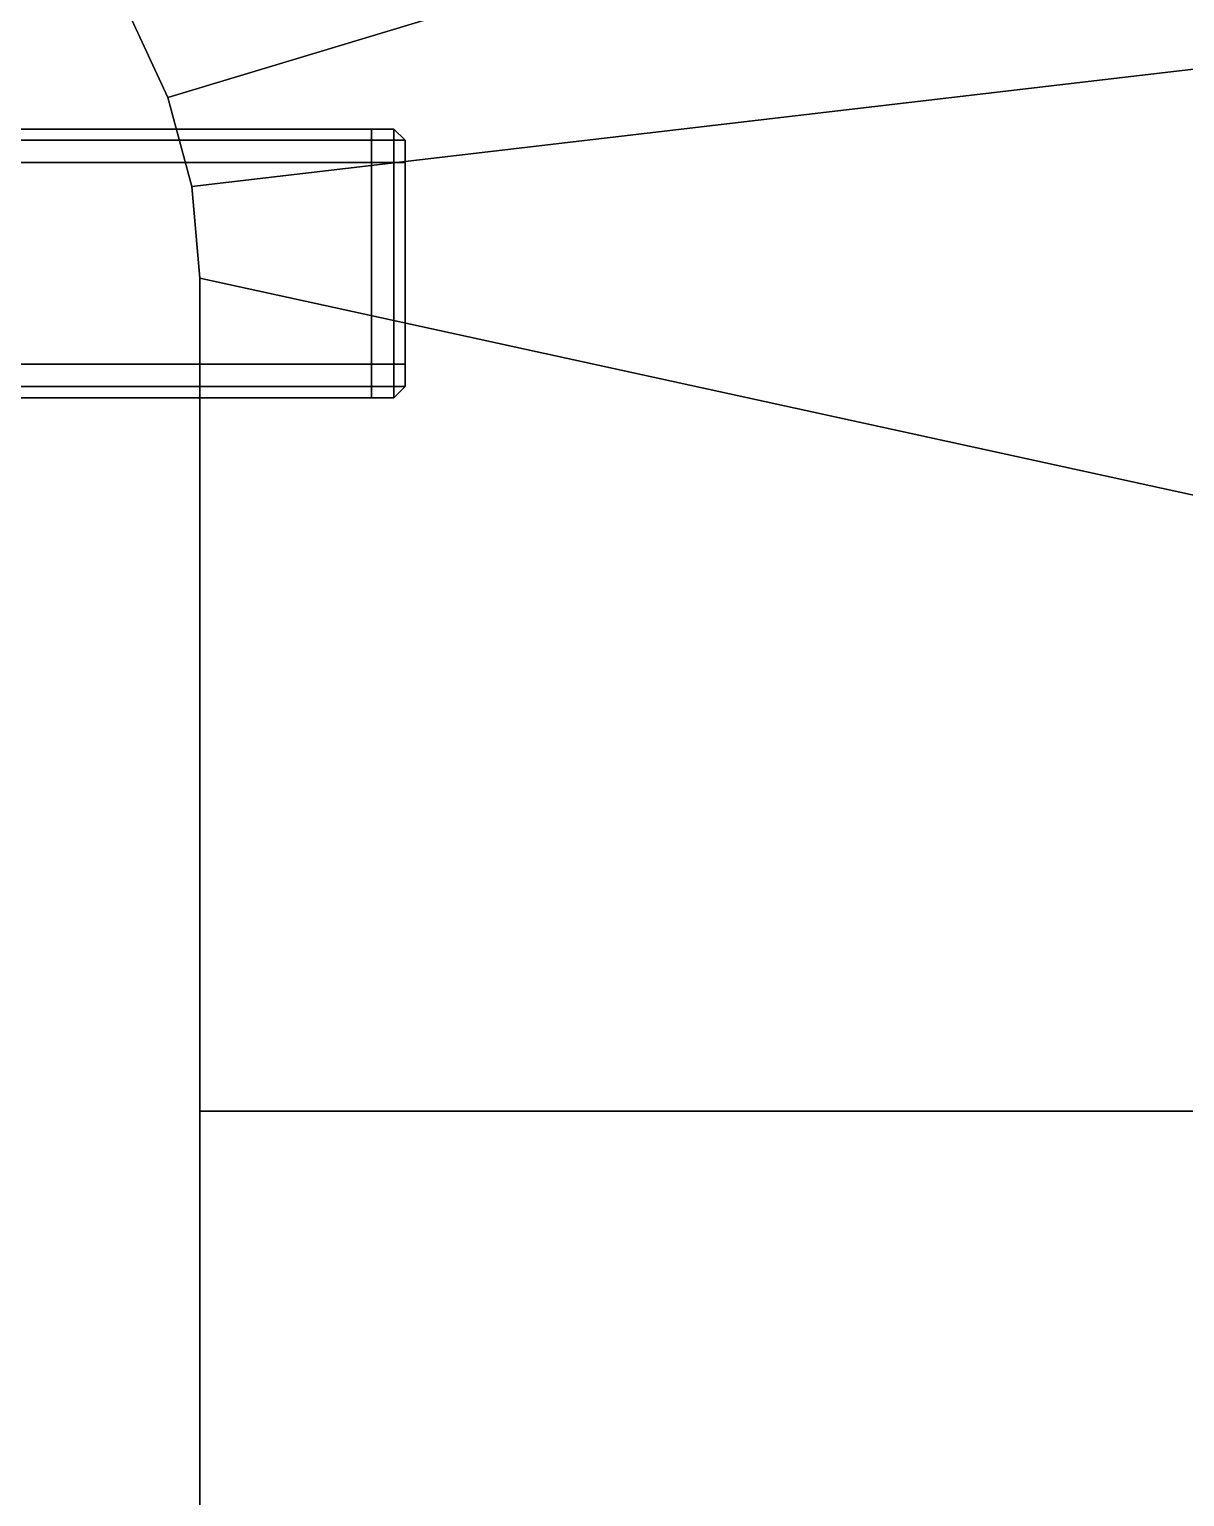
# Model space of a CAD drawing. Header units: metres. Extents: x -14.1 to 14.1, y -13.2 to 13.2.
# Drawn here: x 1.206 to 2.491, y -2.499 to -0.867 of the extents above; entities that cross this region are included whole.
import ezdxf

# ---------------------------------------------------------------- set-up
doc = ezdxf.new("R2010")
doc.units = ezdxf.units.M

msp = doc.modelspace()

# ---------------------------------------------------------------- linework, layer by layer
at = {"layer": 'beam3', "color": 17}
for points in [[(-0.000137, -0.977701, 17.5537), (-0.000137, -0.990178, 17.5661), (1.5867, -0.990178, 17.5661), (1.5867, -0.977701, 17.5537)], [(1.5867, -0.977701, 17.5287), (-0.000137, -0.977701, 17.5287), (-0.000137, -0.977701, 17.5537), (1.5867, -0.977701, 17.5537)], [(-0.000137, -0.977701, 17.5287), (1.5867, -0.977701, 17.5287), (1.5867, -0.977701, 17.3047), (-0.000137, -0.977701, 17.3047)], [(-0.000137, -0.977701, 17.3047), (1.5867, -0.977701, 17.3047), (1.5867, -0.977701, 17.2798), (-0.000137, -0.977701, 17.2798)], [(1.5867, -0.977701, 17.2798), (1.5867, -0.990178, 17.2673), (-0.000137, -0.990178, 17.2673), (-0.000137, -0.977701, 17.2798)], [(1.61161, -0.990178, 17.5661), (1.61161, -0.977701, 17.5537), (1.5867, -0.977701, 17.5537), (1.5867, -0.990178, 17.5661)], [(1.61161, -0.977701, 17.5537), (1.61161, -0.977701, 17.5287), (1.5867, -0.977701, 17.5287), (1.5867, -0.977701, 17.5537)], [(1.61161, -0.977701, 17.5287), (1.61161, -0.977701, 17.3047), (1.5867, -0.977701, 17.3047), (1.5867, -0.977701, 17.5287)], [(1.61161, -0.977701, 17.2798), (1.5867, -0.977701, 17.2798), (1.5867, -0.977701, 17.3047), (1.61161, -0.977701, 17.3047)], [(1.61161, -0.977701, 17.2798), (1.61161, -0.990178, 17.2673), (1.5867, -0.990178, 17.2673), (1.5867, -0.977701, 17.2798)], [(1.61161, -0.977701, 17.5537), (1.61161, -0.990178, 17.5661), (1.62409, -0.990178, 17.5537)], [(1.61161, -0.977701, 17.5537), (1.62409, -0.990178, 17.5537), (1.62409, -0.990178, 17.5287), (1.61161, -0.977701, 17.5287)], [(1.62409, -0.990178, 17.3047), (1.61161, -0.977701, 17.3047), (1.61161, -0.977701, 17.5287), (1.62409, -0.990178, 17.5287)], [(1.62409, -0.990178, 17.2798), (1.61161, -0.977701, 17.2798), (1.61161, -0.977701, 17.3047), (1.62409, -0.990178, 17.3047)], [(1.61161, -0.990178, 17.2673), (1.61161, -0.977701, 17.2798), (1.62409, -0.990178, 17.2798)], [(1.5867, -0.990178, 17.5661), (-0.000137, -0.990178, 17.5661), (-0.000137, -1.01509, 17.5661), (1.5867, -1.01509, 17.5661)], [(-0.000137, -0.990178, 17.2673), (1.5867, -0.990178, 17.2673), (1.5867, -1.01509, 17.2673), (-0.000137, -1.01509, 17.2673)], [(1.61161, -0.990178, 17.5661), (1.5867, -0.990178, 17.5661), (1.5867, -1.01509, 17.5661), (1.61161, -1.01509, 17.5661)], [(1.61161, -0.990178, 17.2673), (1.61161, -1.01509, 17.2673), (1.5867, -1.01509, 17.2673), (1.5867, -0.990178, 17.2673)], [(1.61161, -0.990178, 17.2673), (1.62409, -0.990178, 17.2798), (1.62409, -1.01509, 17.2798), (1.61161, -1.01509, 17.2673)], [(1.62409, -0.990178, 17.5537), (1.61161, -0.990178, 17.5661), (1.61161, -1.01509, 17.5661), (1.62409, -1.01509, 17.5537)], [(1.62409, -0.990178, 17.2798), (1.62409, -0.990178, 17.3047), (1.62409, -1.01509, 17.3047), (1.62409, -1.01509, 17.2798)], [(1.62409, -1.01509, 17.5287), (1.62409, -1.01509, 17.3047), (1.62409, -0.990178, 17.3047), (1.62409, -0.990178, 17.5287)], [(1.62409, -0.990178, 17.5537), (1.62409, -1.01509, 17.5537), (1.62409, -1.01509, 17.5287), (1.62409, -0.990178, 17.5287)], [(-0.000137, -1.23915, 17.5661), (1.5867, -1.23915, 17.5661), (1.5867, -1.01509, 17.5661), (-0.000137, -1.01509, 17.5661)], [(1.5867, -1.23915, 17.2673), (-0.000137, -1.23915, 17.2673), (-0.000137, -1.01509, 17.2673), (1.5867, -1.01509, 17.2673)], [(1.61161, -1.23915, 17.5661), (1.61161, -1.01509, 17.5661), (1.5867, -1.01509, 17.5661), (1.5867, -1.23915, 17.5661)], [(1.61161, -1.01509, 17.2673), (1.61161, -1.23915, 17.2673), (1.5867, -1.23915, 17.2673), (1.5867, -1.01509, 17.2673)], [(1.62409, -1.01509, 17.5537), (1.61161, -1.01509, 17.5661), (1.61161, -1.23915, 17.5661), (1.62409, -1.23915, 17.5537)], [(1.62409, -1.23915, 17.2798), (1.61161, -1.23915, 17.2673), (1.61161, -1.01509, 17.2673), (1.62409, -1.01509, 17.2798)], [(1.62409, -1.23915, 17.5287), (1.62409, -1.01509, 17.5287), (1.62409, -1.01509, 17.5537), (1.62409, -1.23915, 17.5537)], [(1.62409, -1.23915, 17.5287), (1.62409, -1.23915, 17.3047), (1.62409, -1.01509, 17.3047), (1.62409, -1.01509, 17.5287)], [(1.62409, -1.01509, 17.3047), (1.62409, -1.23915, 17.3047), (1.62409, -1.23915, 17.2798), (1.62409, -1.01509, 17.2798)], [(1.5867, -1.26407, 17.2673), (-0.000137, -1.26407, 17.2673), (-0.000137, -1.23915, 17.2673), (1.5867, -1.23915, 17.2673)], [(-0.000137, -1.26407, 17.5661), (1.5867, -1.26407, 17.5661), (1.5867, -1.23915, 17.5661), (-0.000137, -1.23915, 17.5661)], [(1.61161, -1.26407, 17.5661), (1.61161, -1.23915, 17.5661), (1.5867, -1.23915, 17.5661), (1.5867, -1.26407, 17.5661)], [(1.61161, -1.26407, 17.2673), (1.5867, -1.26407, 17.2673), (1.5867, -1.23915, 17.2673), (1.61161, -1.23915, 17.2673)], [(1.62409, -1.26407, 17.2798), (1.61161, -1.26407, 17.2673), (1.61161, -1.23915, 17.2673), (1.62409, -1.23915, 17.2798)], [(1.61161, -1.26407, 17.5661), (1.62409, -1.26407, 17.5537), (1.62409, -1.23915, 17.5537), (1.61161, -1.23915, 17.5661)], [(1.62409, -1.26407, 17.2798), (1.62409, -1.23915, 17.2798), (1.62409, -1.23915, 17.3047), (1.62409, -1.26407, 17.3047)], [(1.62409, -1.23915, 17.3047), (1.62409, -1.23915, 17.5287), (1.62409, -1.26407, 17.5287), (1.62409, -1.26407, 17.3047)], [(1.62409, -1.26407, 17.5537), (1.62409, -1.26407, 17.5287), (1.62409, -1.23915, 17.5287), (1.62409, -1.23915, 17.5537)], [(-0.000137, -1.27654, 17.2798), (-0.000137, -1.26407, 17.2673), (1.5867, -1.26407, 17.2673), (1.5867, -1.27654, 17.2798)], [(1.5867, -1.27654, 17.5537), (1.5867, -1.26407, 17.5661), (-0.000137, -1.26407, 17.5661), (-0.000137, -1.27654, 17.5537)], [(1.61161, -1.26407, 17.2673), (1.61161, -1.27654, 17.2798), (1.5867, -1.27654, 17.2798), (1.5867, -1.26407, 17.2673)], [(1.61161, -1.27654, 17.5537), (1.61161, -1.26407, 17.5661), (1.5867, -1.26407, 17.5661), (1.5867, -1.27654, 17.5537)], [(1.61161, -1.26407, 17.5661), (1.61161, -1.27654, 17.5537), (1.62409, -1.26407, 17.5537)], [(1.62409, -1.26407, 17.5537), (1.61161, -1.27654, 17.5537), (1.61161, -1.27654, 17.5287), (1.62409, -1.26407, 17.5287)], [(1.62409, -1.26407, 17.5287), (1.61161, -1.27654, 17.5287), (1.61161, -1.27654, 17.3047), (1.62409, -1.26407, 17.3047)], [(1.61161, -1.27654, 17.2798), (1.62409, -1.26407, 17.2798), (1.62409, -1.26407, 17.3047), (1.61161, -1.27654, 17.3047)], [(1.61161, -1.27654, 17.2798), (1.61161, -1.26407, 17.2673), (1.62409, -1.26407, 17.2798)], [(1.5867, -1.27654, 17.3047), (-0.000137, -1.27654, 17.3047), (-0.000137, -1.27654, 17.2798), (1.5867, -1.27654, 17.2798)], [(-0.000137, -1.27654, 17.3047), (1.5867, -1.27654, 17.3047), (1.5867, -1.27654, 17.5287), (-0.000137, -1.27654, 17.5287)], [(-0.000137, -1.27654, 17.5287), (1.5867, -1.27654, 17.5287), (1.5867, -1.27654, 17.5537), (-0.000137, -1.27654, 17.5537)], [(1.61161, -1.27654, 17.2798), (1.61161, -1.27654, 17.3047), (1.5867, -1.27654, 17.3047), (1.5867, -1.27654, 17.2798)], [(1.61161, -1.27654, 17.3047), (1.61161, -1.27654, 17.5287), (1.5867, -1.27654, 17.5287), (1.5867, -1.27654, 17.3047)], [(1.61161, -1.27654, 17.5537), (1.5867, -1.27654, 17.5537), (1.5867, -1.27654, 17.5287), (1.61161, -1.27654, 17.5287)]]:
    msp.add_3dface(points, dxfattribs=at)
at = {"layer": 'facade', "color": 30}
for points in [[(1.36045, -0.942636, 16.6459), (1.3172, -0.849879, 16.6459), (2.50251, -0.245396, 16.6459), (2.64661, -0.554436, 16.6459)], [(2.64661, -0.554436, 18.1308), (2.50251, -0.245396, 18.1308), (1.3172, -0.849879, 18.1308), (1.36045, -0.942636, 18.1308)], [(2.64661, -0.554436, 16.6459), (2.73485, -0.88378, 16.6459), (1.38692, -1.04152, 16.6459), (1.36045, -0.942636, 16.6459)], [(1.36045, -0.942636, 18.1308), (1.38692, -1.04152, 18.1308), (2.73485, -0.88378, 18.1308), (2.64661, -0.554436, 18.1308)], [(2.73485, -0.88378, 16.6459), (2.78418, -1.44699, 16.6459), (1.39587, -1.14349, 16.6459), (1.38692, -1.04152, 16.6459)], [(1.38692, -1.04152, 18.1308), (1.39587, -1.14349, 18.1308), (2.78418, -1.44699, 18.1308), (2.73485, -0.88378, 18.1308)], [(1.39587, -2.0703, 16.6459), (1.39587, -1.14349, 16.6459), (2.78418, -1.44699, 16.6459), (2.79039, -2.0703, 16.6459)], [(2.79039, -2.0703, 18.1308), (2.78418, -1.44699, 18.1308), (1.39587, -1.14349, 18.1308), (1.39587, -2.0703, 18.1308)], [(2.79039, -2.0703, 16.6459), (2.77447, -3.95558, 16.6459), (1.39587, -2.78999, 16.6459), (1.39587, -2.0703, 16.6459)], [(1.39587, -2.0703, 18.1308), (1.39587, -2.78999, 18.1308), (2.77447, -3.95558, 18.1308), (2.79039, -2.0703, 18.1308)]]:
    msp.add_3dface(points, dxfattribs=at)
at = {"layer": 'facade2', "color": 22}
for points in [[(1.3172, -0.849879, 16.6459), (1.36045, -0.942636, 16.6459), (1.36045, -0.942636, 18.1308), (1.3172, -0.849879, 18.1308)], [(1.36045, -0.942636, 16.6459), (1.38692, -1.04152, 16.6459), (1.38692, -1.04152, 18.1308), (1.36045, -0.942636, 18.1308)], [(1.38692, -1.04152, 16.6459), (1.39587, -1.14349, 16.6459), (1.39587, -1.14349, 18.1308), (1.38692, -1.04152, 18.1308)], [(1.39587, -1.14349, 16.6459), (1.39587, -2.0703, 16.6459), (1.39587, -2.0703, 18.1308), (1.39587, -1.14349, 18.1308)], [(1.39587, -2.0703, 16.6459), (1.39587, -2.78999, 16.6459), (1.39587, -2.78999, 18.1308), (1.39587, -2.0703, 18.1308)]]:
    msp.add_3dface(points, dxfattribs=at)

doc.saveas('drawing.dxf')
